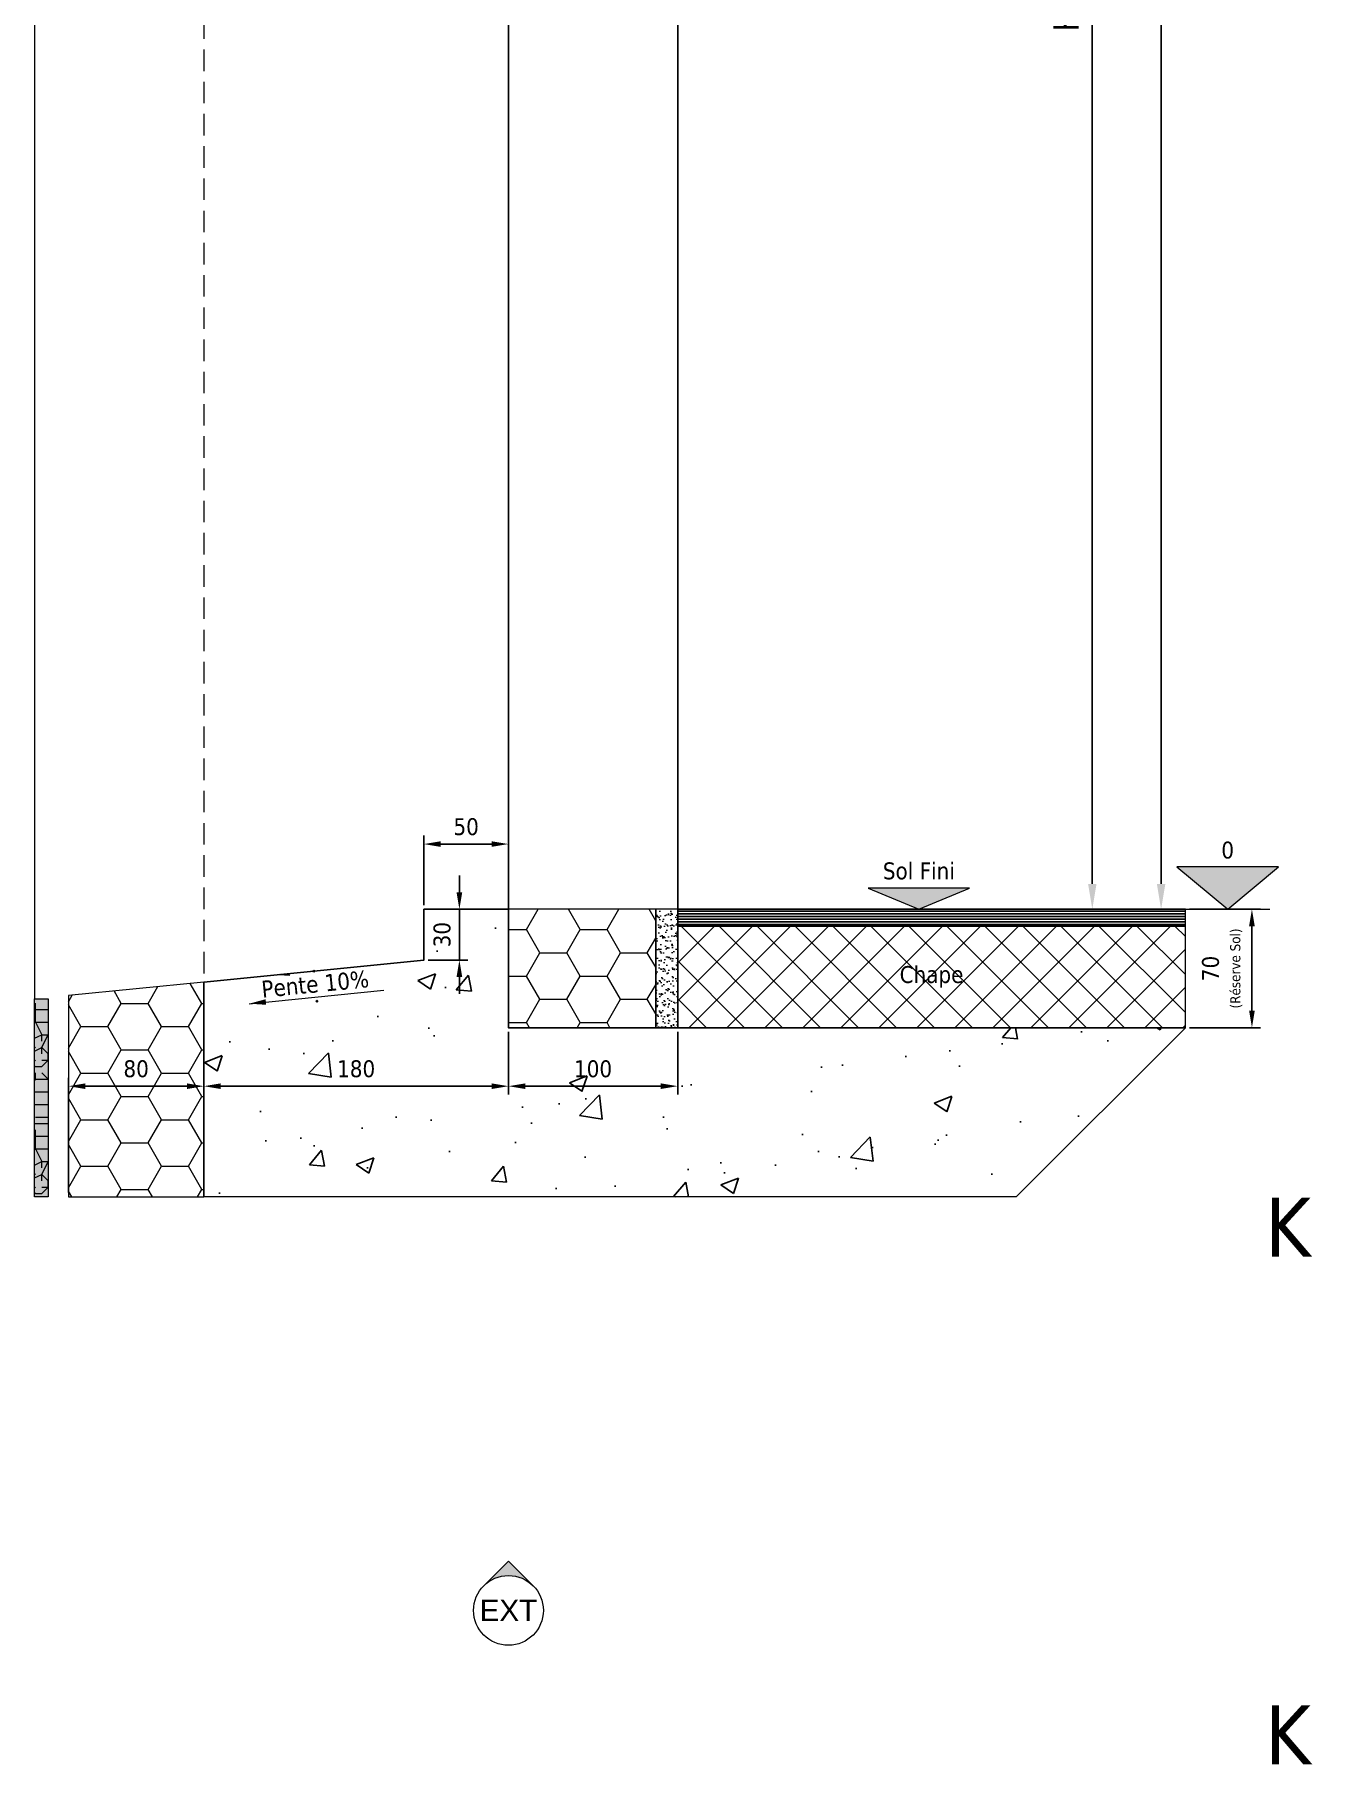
# Model space of a CAD drawing. Header units: millimetres. Extents: x -20000 to 230000, y -17405 to 24510.
# Drawn here: x 104720 to 105475, y 4588 to 5611 of the extents above; entities that cross this region are included whole.
import ezdxf
from ezdxf.enums import TextEntityAlignment as Align

# ---------------------------------------------------------------- set-up
doc = ezdxf.new("R2010")
doc.units = ezdxf.units.MM
doc.header["$PDMODE"] = 35
doc.header["$PDSIZE"] = 0.5
doc.linetypes.add('CACHE', pattern=[9.524999999999999, 6.35, -3.175])
doc.layers.get('0').update_dxf_attribs({"lineweight": 13})
doc.layers.get('Defpoints').update_dxf_attribs({"true_color": 0xc2a584})
for name, color, linetype, lineweight in [('0 - 1 (validé)', 3, 'Continuous', 13), ('1 - BETON', 251, 'Continuous', 25), ('1 - Bois', 44, 'Continuous', 13), ('1 - Béton', 251, 'Continuous', 25), ('1 - Cotation', 32, 'Continuous', 13), ('1 - INTERROMPU', 253, 'CACHE', 13), ('1 - Isolant', 132, 'Continuous', 13), ('1 - Platre', 252, 'Continuous', 13), ('1 - Texte', 7, 'Continuous', 13), ('Texte', 7, 'Continuous', 13)]:
    doc.layers.add(name, color=color, linetype=linetype, lineweight=lineweight)
doc.layers.add('0 - Invisible', color=43, linetype='Continuous', lineweight=0, plot=False)
doc.layers.add('Non visible', color=163, linetype='Continuous', lineweight=25, plot=False)
doc.layers.add('1 - Cache', color=7, linetype='Continuous', lineweight=0, true_color=0xffffff)
doc.styles.get("Standard").update_dxf_attribs({"font": 'ARIALUNI.TTF'})
doc.styles.add('Texte Poralu', font='tahomabd.ttf')
doc.dimstyles.new('100 - 1000', dxfattribs={"dimtxt": 15, "dimasz": 15, "dimexe": 5, "dimexo": 2.5, "dimgap": 8, "dimtad": 1, "dimdec": 1, "dimtxsty": 'Texte Poralu', "dimcen": 10, "dimazin": 0, "dimtfac": 1, "dimtdec": 1, "dimtmove": 0, "dimatfit": 3, "dimfxl": 1, "dimarcsym": 0})
doc.dimstyles.new('30 - 1000', dxfattribs={"dimtxt": 10, "dimasz": 10, "dimexe": 5, "dimexo": 2.5, "dimgap": 5, "dimtad": 1, "dimdec": 1, "dimtxsty": 'Texte Poralu', "dimcen": 5, "dimazin": 0, "dimtfac": 1, "dimtdec": 1, "dimtmove": 0, "dimatfit": 3, "dimfxl": 1, "dimarcsym": 0})

# ---------------------------------------------------------------- blocks, each defined once
blk = doc.blocks.new('Cadre Coupe_Elev')
at = {"color": 7}
blk.add_attdef('REPERE_1', text='', height=300, dxfattribs=at).set_placement((1000, 9000), align=Align.MIDDLE_CENTER)
at = {"layer": '1 - Texte', "color": 7}
for tag, p in [('DEFINITION1', (5000, 1200)), ('DEFINITION2', (5000, 800))]:
    blk.add_attdef(tag, text='', height=250, dxfattribs=at).set_placement(p, align=Align.MIDDLE_CENTER)
at = {"layer": 'Non visible', "style": 'Texte Poralu'}
for p in [(5447.11721373623, 4905.799125232807), (5447.11721373623, 4605.799125232807)]:
    blk.add_attdef('REPERE_2', text='', height=35, dxfattribs=at).set_placement(p, align=Align.MIDDLE_LEFT)
blk = doc.blocks.new('*U1044')
at = {"layer": '1 - Béton'}
h = blk.add_hatch(dxfattribs=at)
h.set_pattern_fill('ANSI31', color=256, scale=0.5, angle=135)
h.set_pattern_definition([(180, (199.9999999999554, -2.273736754431224e-12), (-3.33066907387547e-16, -1.5875), [])])
h.paths.add_polyline_path([(0, 60.00000000000001), (299.9999999999554, 59.99999999999545), (299.9999999999554, 69.99999999999545), (0, 70)])
h = blk.add_hatch(dxfattribs=at)
h.set_pattern_fill('ANSI37', color=256, scale=5)
h.set_pattern_definition([(45, (199.9999999999554, -2.273736754431224e-12), (-11.22532015133644, 11.22532015133644), []), (135, (199.9999999999554, -2.273736754431224e-12), (-11.22532015133644, -11.22532015133644), [])])
h.paths.add_polyline_path([(0, 0), (299.9999999999554, -6.821210263295947e-12), (299.9999999999554, 59.99999999999545), (0, 60)])
h.paths.add_polyline_path([(125.9083277367138, 20.81766286097819), (173.9506380120663, 20.81766286097819), (173.9506380120663, 42.41940899932608), (125.9083277367138, 42.41940899932608)], flags=24)
at = {"layer": '0 - Invisible'}
for points in [[(0, 60.00000000000001), (299.9999999999554, 59.99999999999545), (299.9999999999554, 69.99999999999545), (0, 70), (0, 60.00000000000001)], [(0, 0), (299.9999999999554, -6.821210263295947e-12), (299.9999999999554, 59.99999999999545), (0, 60), (0, 0)]]:
    blk.add_lwpolyline(points, dxfattribs=at)
at = {"layer": '1 - Béton'}
for points in [[(299.9999999999554, 69.99999999999545), (0, 70), (0, 60.00000000000001), (299.9999999999554, 59.99999999999545)], [(299.9999999999554, 59.99999999999545), (0, 60.00000000000001), (0, 0), (299.9999999999554, -6.821210263295947e-12)]]:
    blk.add_lwpolyline(points, dxfattribs=at)
at = {"layer": 'Texte', "insert": (149.9999999999777, 29.99999999999767), "char_height": 10, "attachment_point": 5, "style": 'Texte Poralu'}
blk.add_mtext_dynamic_manual_height_columns('Chape', width=29.38230259003263, gutter_width=50, heights=[0], dxfattribs=at)
blk = doc.blocks.new('*U1160')
at = {"layer": '1 - Isolant'}
h = blk.add_hatch(dxfattribs=at)
h.set_pattern_fill('HONEY', color=256, scale=5)
h.set_pattern_definition([(0, (-58597.14088961115, -19307.49265059335), (23.8125, 13.748153225), [15.875, -31.75]), (120, (-58597.14088961115, -19307.49265059335), (-23.81249994797095, 13.74815331511695), [15.87499999999995, -31.74999999999991]), (59.99999999999999, (-58597.14088961115, -19307.49265059335), (5.202904551637744e-08, 27.49630654011694), [-31.75, 15.875])])
h.paths.add_polyline_path([(6.110691675125083e-12, -70.00000000001847), (87.00000000079466, -70.00000000001847), (87.00000000080308, 0), (0, 0)])
at = {"layer": '1 - Platre'}
h = blk.add_hatch(dxfattribs=at)
h.set_pattern_fill('AR-SAND', color=256, scale=0.1)
h.set_pattern_definition([(37.50000000000001, (-58597.14088961115, -19307.49265059335), (-0.1600031295984046, 4.894132373293424), [0, -3.860800000000001, 0, -4.318000000000001, 0, -4.1275]), (7.499999999999999, (-58597.14088961115, -19307.49265059335), (4.495232831380027, 7.168251005683543), [0, -2.0828, 0, -3.4798, 0, -1.3335]), (327.5, (-58600.26508961114, -19307.49265059335), (7.90992370241458, 0.01437184678545691), [0, -1.27, 0, -4.572, 0, -5.969]), (317.5, (-58600.26508961114, -19307.49265059335), (7.635564524722972, 2.229293232572162), [0, -0.635, 0, -2.9972, 0, -3.429])])
h.paths.add_polyline_path([(100.0000000008019, -70.00000000001847), (100.0000000008031, 0), (87.00000000080308, 0), (87.00000000079466, -70.00000000001847)])
at = {"layer": '0 - Invisible'}
for points in [[(6.110691675125083e-12, -70.00000000001847), (87.00000000079466, -70.00000000001847)], [(87.00000000079466, -70.00000000001847), (100.0000000008019, -70.00000000001847)]]:
    blk.add_lwpolyline(points, dxfattribs=at)
at = {"layer": '1 - Isolant'}
blk.add_lwpolyline([(87.00000000079466, -70.00000000001847), (87.00000000080308, 0), (0, 0), (6.110691675125083e-12, -70.00000000001847)], dxfattribs=at)
at = {"layer": '1 - Platre'}
blk.add_lwpolyline([(100.0000000008019, -70.00000000001847), (100.0000000008031, 0), (87.00000000080308, 0), (87.00000000079466, -70.00000000001847)], dxfattribs=at)
blk = doc.blocks.new('*D1555')
at = {"layer": 'Defpoints', "color": 0, "lineweight": -2, "transparency": 16777216}
for p, q in [((105000.000024556, 5021.232209339347), (105000.000024556, 4984.157499047593)), ((104820.0000245568, 4936.232209339347), (104820.0000245568, 4994.157499047593)), ((104990.000024556, 4989.157499047593), (104830.0000245568, 4989.157499047593))]:
    blk.add_line(p, q, dxfattribs=at)
at = {"layer": 'Defpoints', "color": 0, "transparency": 16777216}
for p in [(105000.000024556, 5023.732209339347), (104820.0000245568, 4989.157499047593), (104820.0000245568, 4933.732209339347)]:
    blk.add_point(p, dxfattribs=at)
for points in [[(104830.0000245568, 4990.82416571426), (104830.0000245568, 4987.490832380926), (104820.0000245568, 4989.157499047593)], [(104990.000024556, 4990.82416571426), (104990.000024556, 4987.490832380926), (105000.000024556, 4989.157499047593)]]:
    blk.add_solid(points, dxfattribs=at)
at = {"layer": 'Defpoints', "color": 0, "transparency": 16777216, "insert": (104910.0000245564, 4999.385840216162), "char_height": 10, "attachment_point": 5, "style": 'Texte Poralu'}
blk.add_mtext('180', dxfattribs=at)
blk = doc.blocks.new('*D1556')
at = {"layer": '1 - Cotation', "color": 0, "lineweight": -2, "transparency": 16777216}
for p, q in [((105000.000024556, 5021.232209339347), (105000.000024556, 4984.157499047593)), ((105100.0000245569, 5021.23220933935), (105100.0000245569, 4984.157499047593)), ((105010.000024556, 4989.157499047593), (105090.0000245569, 4989.157499047593))]:
    blk.add_line(p, q, dxfattribs=at)
at = {"layer": '1 - Cotation', "color": 0, "transparency": 16777216}
for points in [[(105010.000024556, 4990.82416571426), (105010.000024556, 4987.490832380926), (105000.000024556, 4989.157499047593)], [(105090.0000245569, 4990.82416571426), (105090.0000245569, 4987.490832380926), (105100.0000245569, 4989.157499047593)]]:
    blk.add_solid(points, dxfattribs=at)
at = {"layer": 'Defpoints', "color": 0, "transparency": 16777216}
for p in [(105000.000024556, 5023.732209339347), (105100.0000245569, 5023.73220933935), (105100.0000245569, 4989.157499047593)]:
    blk.add_point(p, dxfattribs=at)
at = {"layer": '1 - Cotation', "color": 0, "transparency": 16777216, "insert": (105050.0000245564, 4999.362334507633), "char_height": 10, "attachment_point": 5, "style": 'Texte Poralu'}
blk.add_mtext('100', dxfattribs=at)
blk = doc.blocks.new('*U199')
blk.add_hatch(color=256).paths.add_polyline_path([(25, 0), (55, 25), (-5, 25)])
blk.add_line((0, 0), (50, 0))
blk.add_lwpolyline([(25, 0), (55, 25), (-5, 25), (25, 0)])
at = {"style": 'Texte Poralu'}
blk.add_attdef('HAUTEUR', text='', height=10, dxfattribs=at).set_placement((25, 34.99999999999997), align=Align.MIDDLE_CENTER)
blk = doc.blocks.new('*U200')
blk.add_hatch(color=256).paths.add_polyline_path([(0, 0), (29.99999999999999, 12.5), (-30.00000000000001, 12.5)])
blk.add_lwpolyline([(0, 0), (29.99999999999999, 12.5), (-30.00000000000001, 12.5), (0, 0)])
at = {"layer": 'Texte', "insert": (-7.105427357601002e-15, 17.5), "char_height": 10, "attachment_point": 8, "style": 'Texte Poralu'}
blk.add_mtext('Sol Fini', dxfattribs=at)
blk = doc.blocks.new('*D1557')
at = {"color": 0, "lineweight": -2, "transparency": 16777216}
for p, q in [((105402.5000245568, 5093.732209339346), (105444.3285174325, 5093.732209339346)), ((105439.3285174325, 5033.732209339347), (105439.3285174325, 5083.732209339346)), ((105402.500024556, 5023.732209339347), (105444.3285174325, 5023.732209339347))]:
    blk.add_line(p, q, dxfattribs=at)
at = {"color": 0, "transparency": 16777216}
for points in [[(105437.6618507658, 5083.732209339346), (105440.9951840991, 5083.732209339346), (105439.3285174325, 5093.732209339346)], [(105437.6618507658, 5033.732209339347), (105440.9951840991, 5033.732209339347), (105439.3285174325, 5023.732209339347)]]:
    blk.add_solid(points, dxfattribs=at)
at = {"layer": 'Defpoints', "color": 0, "transparency": 16777216}
for p in [(105400.0000245568, 5093.732209339346), (105439.3285174325, 5093.732209339346), (105400.000024556, 5023.732209339347)]:
    blk.add_point(p, dxfattribs=at)
at = {"color": 0, "transparency": 16777216, "insert": (105421.6875951132, 5058.732209339364), "char_height": 10, "attachment_point": 5, "rotation": 90, "style": 'Texte Poralu'}
blk.add_mtext('70 \\P{\\H0.6x;(Réserve Sol)}', dxfattribs=at)
blk = doc.blocks.new('*D1558')
at = {"layer": 'Defpoints', "color": 0, "lineweight": -2, "transparency": 16777216}
for p, q in [((104740.0000245568, 4926.23220933935), (104740.0000245568, 4994.157499047589)), ((104820.0000245568, 4936.232209339347), (104820.0000245568, 4994.157499047589)), ((104810.0000245568, 4989.157499047589), (104750.0000245568, 4989.157499047589))]:
    blk.add_line(p, q, dxfattribs=at)
at = {"layer": 'Defpoints', "color": 0, "transparency": 16777216}
for p in [(104740.0000245568, 4989.157499047589), (104820.0000245568, 4933.732209339347), (104740.0000245568, 4923.73220933935)]:
    blk.add_point(p, dxfattribs=at)
for points in [[(104750.0000245568, 4990.824165714256), (104750.0000245568, 4987.490832380922), (104740.0000245568, 4989.157499047589)], [(104810.0000245568, 4990.824165714256), (104810.0000245568, 4987.490832380922), (104820.0000245568, 4989.157499047589)]]:
    blk.add_solid(points, dxfattribs=at)
at = {"layer": 'Defpoints', "color": 0, "transparency": 16777216, "insert": (104780.0000245568, 4999.385840216159), "char_height": 10, "attachment_point": 5, "style": 'Texte Poralu'}
blk.add_mtext('80', dxfattribs=at)
blk = doc.blocks.new('*D1550')
at = {"layer": '1 - Cotation', "color": 0, "lineweight": -2, "transparency": 16777216}
for p, q in [((105002.5000245569, 6144.331641222817), (105350.0000245567, 6144.331641222817)), ((105345.0000245567, 6129.331641222817), (105345.0000245567, 5108.732209339352)), ((105102.5000245569, 5093.732209339352), (105350.0000245567, 5093.732209339352))]:
    blk.add_line(p, q, dxfattribs=at)
at = {"layer": '1 - Cotation', "color": 0, "transparency": 16777216}
for points in [[(105342.5000245567, 6129.331641222817), (105347.5000245567, 6129.331641222817), (105345.0000245567, 6144.331641222817)], [(105342.5000245567, 5108.732209339352), (105347.5000245567, 5108.732209339352), (105345.0000245567, 5093.732209339352)]]:
    blk.add_solid(points, dxfattribs=at)
at = {"layer": 'Defpoints', "color": 0, "transparency": 16777216}
for p in [(105000.0000245569, 6144.331641222817), (105100.0000245569, 5093.732209339352), (105345.0000245567, 5093.732209339352)]:
    blk.add_point(p, dxfattribs=at)
at = {"layer": '1 - Cotation', "color": 0, "transparency": 16777216, "insert": (105329.5000245567, 5619.031925281101), "char_height": 15, "attachment_point": 5, "rotation": 90, "style": 'Texte Poralu'}
blk.add_mtext('H', dxfattribs=at)
blk = doc.blocks.new('*D1551')
at = {"layer": '1 - Cotation', "color": 0, "lineweight": -2, "transparency": 16777216}
for p, q in [((105397.500024557, 6494.331641222834), (105380.667248154, 6494.331641222834)), ((105385.667248154, 6479.331641222834), (105385.667248154, 5108.73220933936)), ((105397.5000245568, 5093.73220933936), (105380.667248154, 5093.73220933936))]:
    blk.add_line(p, q, dxfattribs=at)
at = {"layer": '1 - Cotation', "color": 0, "transparency": 16777216}
for points in [[(105383.167248154, 6479.331641222834), (105388.167248154, 6479.331641222834), (105385.667248154, 6494.331641222834)], [(105383.167248154, 5108.73220933936), (105388.167248154, 5108.73220933936), (105385.667248154, 5093.73220933936)]]:
    blk.add_solid(points, dxfattribs=at)
at = {"layer": 'Defpoints', "color": 0, "transparency": 16777216}
for p in [(105400.000024557, 6494.331641222834), (105385.667248154, 5093.73220933936), (105400.0000245568, 5093.73220933936)]:
    blk.add_point(p, dxfattribs=at)
at = {"layer": '1 - Cotation', "color": 0, "transparency": 16777216, "insert": (105369.8952535267, 5794.031925281114), "char_height": 15, "attachment_point": 5, "rotation": 90, "style": 'Texte Poralu'}
blk.add_mtext('HSP', dxfattribs=at)
blk = doc.blocks.new('*U189')
h = blk.add_hatch(color=256)
edge = h.paths.add_edge_path()
edge.add_line((-2.072522045462071e-13, 29.16815472393788), (-14.58407736196905, 14.58407736197051))
edge.add_arc((1.103117597267565e-11, -1.326938559031979e-11), 20.62500000001327, 90.00000000003098, 134.9999999999927, ccw=False)
edge.add_arc((-8.900435943814897e-12, -8.125056183416809e-12), 20.62500000000813, 45.00000000000222, 89.99999999997573, ccw=False)
edge.add_line((14.58407736196884, 14.58407736197071), (-2.060573933704291e-13, 29.16815472393788))
for p, q in [((0.00170546913411465, 29.16815472393787), (-14.58407736197124, 14.58407736196831)), ((14.58407736196884, 14.58407736197071), (0.00170546913411465, 29.16815472393787))]:
    blk.add_line(p, q)
blk.add_circle((0, 0), 20.625)
at = {"insert": (0, 0), "char_height": 12.5, "attachment_point": 5}
blk.add_mtext('EXT', dxfattribs=at)
blk = doc.blocks.new('*U1161')
at = {"layer": '1 - Bois'}
h = blk.add_hatch(dxfattribs=at)
h.set_pattern_fill('352', color=256, scale=75, style=0, pattern_type=2)
h.set_pattern_definition([(0, (118.2500000000941, -17), (75, 75), [22.5, -52.5]), (0, (118.2500000000941, -13.25), (75, 75), [22.5, -52.5]), (0, (122.0000000000941, -5.75), (75, 75), [15, -60]), (0, (125.7500000000941, 1.75), (75, 75), [11.25, -63.75]), (0, (125.7500000000941, 9.25), (75, 75), [7.5, -67.5]), (0, (107.0000000000941, 16.75), (75, 75), [3.75, -18.75, 3.75, -48.75]), (0, (118.2500000000941, 20.5), (75, 75), [3.75, -30, 11.25, -30]), (0, (133.2500000000941, 24.25), (75, 75), [3.75, -3.75, 3.75, -63.75]), (0, (129.5000000000941, 28), (75, 75), [3.75, -71.25]), (0, (125.7500000000941, 35.5), (75, 75), [11.25, -63.75]), (0, (125.7500000000941, 43), (75, 75), [15, -60]), (0, (122.0000000000941, 50.5), (75, 75), [18.75, -22.5, 3.75, -30]), (90, (92.00000000009408, 5.5), (-74.99999999999999, 75), [3.75, -7.5, 18.75, -45]), (90, (95.75000000009408, 13), (-74.99999999999999, 75), [3.75, -3.75, 11.25, -56.25]), (90, (99.50000000009408, 43), (-74.99999999999999, 75), [7.5, -67.5]), (90, (103.2500000000941, 13), (-74.99999999999999, 75), [15, -22.5, 3.75, -33.75]), (90, (107.0000000000941, 54.25), (-74.99999999999999, 75), [3.75, -71.25]), (90, (110.7500000000941, 16.75), (-74.99999999999999, 75), [11.25, -63.75]), (90, (118.2500000000941, 20.5), (-74.99999999999999, 75), [7.5, -67.5]), (90, (125.7500000000941, 20.5), (-74.99999999999999, 75), [3.75, -11.25, 11.25, -48.75]), (90, (129.5000000000941, 24.25), (-74.99999999999999, 75), [3.75, -71.25]), (90, (133.2500000000941, 9.25), (-74.99999999999999, 75), [10.5, -64.5]), (90, (137.0000000000941, -5.75), (-74.99999999999999, 75), [7.5, -67.5]), (90, (144.5000000000941, 24.25), (-74.99999999999999, 75), [3.75, -71.25]), (90, (152.0000000000941, 20.5), (-74.99999999999999, 75), [11.25, -63.75]), (90, (159.5000000000941, 20.5), (-74.99999999999999, 75), [11.25, -63.75]), (45, (148.2500000000941, -9.5), (8.326672684688674e-15, 75.00000000142686), [5.30325, -5.30325, 5.30325, -90.15626715]), (45, (133.2500000000941, 9.25), (8.326672684688674e-15, 75.00000000142686), [10.6065, -95.45951715]), (45, (103.2500000000941, 46.75), (8.326672684688674e-15, 75.00000000142686), [10.6065, -95.45951715]), (45, (118.2500000000941, 28), (8.326672684688674e-15, 75.00000000142686), [10.6065, -95.45951715]), (45, (122.0000000000941, 13), (8.326672684688674e-15, 75.00000000142686), [10.6065, -95.45951715]), (45, (144.5000000000941, -2), (8.326672684688674e-15, 75.00000000142686), [10.6065, -95.45951715]), (45, (137.0000000000941, 1.75), (8.326672684688674e-15, 75.00000000142686), [15.9099, -90.15611715]), (45, (114.5000000000941, 35.5), (8.326672684688674e-15, 75.00000000142686), [5.30325, -100.76276715]), (45, (110.7500000000941, 43), (8.326672684688674e-15, 75.00000000142686), [5.30325, -100.76276715]), (45, (140.7500000000941, 43), (8.326672684688674e-15, 75.00000000142686), [5.30325, -100.76276715]), (45, (110.7500000000941, 5.5), (8.326672684688674e-15, 75.00000000142686), [5.30325, -100.76276715]), (45, (152.0000000000941, 31.75), (8.326672684688674e-15, 75.00000000142686), [5.30325, -100.76276715]), (45, (125.7500000000941, 24.25), (8.326672684688674e-15, 75.00000000142686), [5.30325, -100.76276715]), (45, (133.2500000000941, 31.75), (8.326672684688674e-15, 75.00000000142686), [5.30325, -100.76276715]), (135, (129.5000000000941, 16.75), (-75.00000000142686, 8.326672684688674e-15), [5.30325, -5.30325, 15.9099, -79.54961714999999]), (135, (140.7500000000941, 16.75), (-75.00000000142686, 8.326672684688674e-15), [5.30325, -100.76276715]), (135, (140.7500000000941, -9.5), (-75.00000000142686, 8.326672684688674e-15), [5.30325, -100.76276715]), (135, (125.7500000000941, 9.25), (-75.00000000142686, 8.326672684688674e-15), [5.30325, -100.76276715]), (135, (137.0000000000941, 24.25), (-75.00000000142686, 8.326672684688674e-15), [5.30325, -100.76276715]), (135, (118.2500000000941, 5.5), (-75.00000000142686, 8.326672684688674e-15), [5.30325, -100.76276715]), (135, (148.2500000000941, 5.5), (-75.00000000142686, 8.326672684688674e-15), [5.30325, -100.76276715]), (135, (95.75000000009408, -17), (-75.00000000142686, 8.326672684688674e-15), [5.30325, -100.76276715]), (135, (99.50000000009408, -13.25), (-75.00000000142686, 8.326672684688674e-15), [10.6065, -95.45951715]), (135, (103.2500000000941, -9.5), (-75.00000000142686, 8.326672684688674e-15), [10.6065, -95.45951715]), (135, (110.7500000000941, -9.5), (-75.00000000142686, 8.326672684688674e-15), [10.6065, -95.45951715]), (135, (114.5000000000941, -2), (-75.00000000142686, 8.326672684688674e-15), [10.6065, -95.45951715]), (135, (144.5000000000941, 28), (-75.00000000142686, 8.326672684688674e-15), [10.6065, -95.45951715]), (135, (159.5000000000941, -9.5), (-75.00000000142686, 8.326672684688674e-15), [10.6065, -95.45951715]), (135, (163.2500000000941, 50.5), (-75.00000000142686, 8.326672684688674e-15), [10.6065, -95.45951715]), (135, (163.2500000000941, 43), (-75.00000000142686, 8.326672684688674e-15), [10.6065, -95.45951715]), (135, (155.7500000000941, 39.25), (-75.00000000142686, 8.326672684688674e-15), [10.6065, -95.45951715]), (135, (103.2500000000941, 39.25), (-75.00000000142686, 8.326672684688674e-15), [15.9099, -90.15611715]), (135, (152.0000000000941, 31.75), (-75.00000000142686, 8.326672684688674e-15), [15.9099, -90.15611715]), (26.56505119999999, (110.7500000000941, 54.25), (75.00000000000706, 3.000483611570459e-08), [8.385, -159.320098275]), (26.56505119999999, (110.7500000000941, 16.75), (75.00000000000706, 3.000483611570459e-08), [8.385, -159.320098275]), (26.56505119999999, (118.2500000000941, 39.25), (75.00000000000706, 3.000483611570459e-08), [8.385, -159.320098275]), (26.56505119999999, (140.7500000000941, -13.25), (75.00000000000706, 3.000483611570459e-08), [8.385, -159.320098275]), (26.56505119999999, (137.0000000000941, -5.75), (75.00000000000706, 3.000483611570459e-08), [8.385, -159.320098275]), (26.56505119999999, (114.5000000000941, 9.25), (75.00000000000706, 3.000483611570459e-08), [8.385, -159.320098275]), (26.56505119999999, (114.5000000000941, 46.75), (75.00000000000706, 3.000483611570459e-08), [8.385, -159.320098275]), (26.56505119999999, (137.0000000000941, 24.25), (75.00000000000706, 3.000483611570459e-08), [16.77, -150.935098275]), (63.43494882, (137.0000000000941, 35.5), (3.824898731075166e-09, 75.00000000000705), [8.384999999999977, -159.3200982749996]), (63.43494882, (148.2500000000941, 13), (3.824898731075166e-09, 75.00000000000705), [8.384999999999977, -159.3200982749996]), (63.43494882, (110.7500000000941, 28), (3.824898731075166e-09, 75.00000000000705), [8.384999999999977, -159.3200982749996]), (63.43494882, (95.75000000009408, 31.75), (3.824898731075166e-09, 75.00000000000705), [8.384999999999977, -159.3200982749996]), (63.43494882, (140.7500000000941, 16.75), (3.824898731075166e-09, 75.00000000000705), [8.384999999999977, -159.3200982749996]), (63.43494882, (133.2500000000941, 16.75), (3.824898731075166e-09, 75.00000000000705), [8.384999999999977, -159.3200982749996]), (63.43494882, (103.2500000000941, 28), (3.824898731075166e-09, 75.00000000000705), [16.76999999999995, -150.9350982749996]), (63.43494882, (159.5000000000941, 1.75), (3.824898731075166e-09, 75.00000000000705), [16.76999999999995, -150.9350982749996]), (63.43494882, (152.0000000000941, 5.5), (3.824898731075166e-09, 75.00000000000705), [16.76999999999995, -150.9350982749996]), (116.5650512, (92.00000000009408, -5.75), (-3.000486109572265e-08, 75.00000000000705), [8.384999999999977, -159.3200982749996]), (116.5650512, (92.00000000009408, 35.5), (-3.000486109572265e-08, 75.00000000000705), [8.384999999999977, -159.3200982749996]), (116.5650512, (107.0000000000941, -17), (-3.000486109572265e-08, 75.00000000000705), [8.384999999999977, -159.3200982749996]), (116.5650512, (99.50000000009408, 50.5), (-3.000486109572265e-08, 75.00000000000705), [8.384999999999977, -159.3200982749996]), (116.5650512, (107.0000000000941, 5.5), (-3.000486109572265e-08, 75.00000000000705), [8.384999999999977, -159.3200982749996]), (116.5650512, (122.0000000000941, 13), (-3.000486109572265e-08, 75.00000000000705), [8.384999999999977, -159.3200982749996]), (116.5650512, (129.5000000000941, 28), (-3.000486109572265e-08, 75.00000000000705), [8.384999999999977, -159.3200982749996]), (116.5650512, (95.75000000009408, -2), (2.408598827469133e-05, 75.00001205800363), [8.384999999999977, -159.3200982749996]), (116.5650512, (114.5000000000941, 9.25), (-3.000486109572265e-08, 75.00000000000705), [8.384999999999977, -159.3200982749996]), (116.5650512, (137.0000000000941, 1.75), (-3.000486109572265e-08, 75.00000000000705), [8.384999999999977, -159.3200982749996]), (116.5650512, (144.5000000000941, 9.25), (-3.000486109572265e-08, 75.00000000000705), [8.384999999999977, -159.3200982749996]), (116.5650512, (159.5000000000941, 31.75), (-3.000486109572265e-08, 75.00000000000705), [8.384999999999977, -159.3200982749996]), (116.5650512, (103.2500000000941, 54.25), (-3.000486109572265e-08, 75.00000000000705), [8.384999999999977, -159.3200982749996]), (116.5650512, (92.00000000009408, 50.5), (-3.000486109572265e-08, 75.00000000000705), [16.76999999999995, -150.9350982749996]), (116.5650512, (103.2500000000941, -2), (-3.000486109572265e-08, 75.00000000000705), [16.76999999999995, -150.9350982749996]), (153.43494882, (92.00000000009408, -13.25), (-75.00000000000705, 3.82492371109322e-09), [8.385, -159.320098275]), (153.43494882, (155.7500000000941, -17), (-75.00000000000705, 3.82492371109322e-09), [8.385, -159.320098275]), (153.43494882, (152.0000000000941, 20.5), (-75.00000000000705, 3.82492371109322e-09), [8.385, -159.320098275]), (153.43494882, (122.0000000000941, -5.75), (-75.00000000000705, 3.82492371109322e-09), [8.385, -159.320098275]), (153.43494882, (118.2500000000941, -13.25), (-75.00000000000705, 3.82492371109322e-09), [8.385, -159.320098275]), (153.43494882, (125.7500000000941, 1.75), (-75.00000000000705, 3.82492371109322e-09), [8.385, -159.320098275]), (153.43494882, (148.2500000000941, 46.75), (-75.00000000000705, 3.82492371109322e-09), [8.385, -159.320098275]), (153.43494882, (155.7500000000941, 50.5), (-75.00000000000705, 3.82492371109322e-09), [16.77, -150.935098275])])
h.paths.add_polyline_path([(0, 0), (117.0000000000941, 0), (117.0000000000941, 8), (0, 8)])
at = {"layer": '1 - Cache'}
h = blk.add_hatch(color=256, dxfattribs=at)
h.dxf.hatch_style = 2
h.paths.add_polyline_path([(0, 0), (117.0000000000941, 0), (117.0000000000941, 8), (0, 8)])
at = {"layer": '1 - Bois'}
blk.add_lwpolyline([(0, 0), (117.0000000000941, 0), (117.0000000000941, 8), (0, 8)], close=True, dxfattribs=at)
blk = doc.blocks.new('*U1159')
at = {"layer": '1 - Isolant'}
h = blk.add_hatch(dxfattribs=at)
h.set_pattern_fill('HONEY', color=256, scale=5, style=0)
h.set_pattern_definition([(0, (20.00000000000004, 74.99999999991633), (23.8125, 13.748153225), [15.875, -31.75]), (120, (20.00000000000004, 74.99999999991633), (-23.81249994797095, 13.74815331511695), [15.87499999999991, -31.74999999999983]), (59.99999999999999, (20.00000000000004, 74.99999999991633), (5.202904551637744e-08, 27.49630654011694), [-31.75, 15.875])])
h.paths.add_polyline_path([(-2.332952152377245e-14, -127.0000000000837), (0, 0), (-79.99999999999994, -7.999999999999996), (-79.99999999999993, -127.0000000000837)])
at = {"layer": '0 - Invisible'}
blk.add_lwpolyline([(-79.99999999999993, -127.0000000000837), (-2.332952152377245e-14, -127.0000000000837)], dxfattribs=at)
at = {"layer": '1 - Isolant'}
blk.add_lwpolyline([(-2.332952152377245e-14, -127.0000000000837), (0, 0), (-79.99999999999994, -7.999999999999996), (-79.99999999999993, -127.0000000000837)], dxfattribs=at)
blk = doc.blocks.new('*D1567')
at = {"layer": '1 - Cotation', "color": 0, "lineweight": -2, "transparency": 16777216}
for p, q in [((104950.0000245561, 5096.232209339352), (104950.0000245561, 5137.270608074562)), ((105000.0000245561, 5096.232209339352), (105000.0000245561, 5137.270608074562)), ((104990.0000245561, 5132.270608074562), (104960.0000245561, 5132.270608074562))]:
    blk.add_line(p, q, dxfattribs=at)
at = {"layer": '1 - Cotation', "color": 0, "transparency": 16777216}
for points in [[(104960.0000245561, 5133.937274741229), (104960.0000245561, 5130.603941407895), (104950.0000245561, 5132.270608074562)], [(104990.0000245561, 5133.937274741229), (104990.0000245561, 5130.603941407895), (105000.0000245561, 5132.270608074562)]]:
    blk.add_solid(points, dxfattribs=at)
at = {"layer": 'Defpoints', "color": 0, "transparency": 16777216}
for p in [(104950.0000245561, 5132.270608074562), (104950.0000245561, 5093.732209339352), (105000.0000245561, 5093.732209339352)]:
    blk.add_point(p, dxfattribs=at)
at = {"layer": '1 - Cotation', "color": 0, "transparency": 16777216, "insert": (104975.0000245561, 5142.475443534602), "char_height": 10, "attachment_point": 5, "style": 'Texte Poralu'}
blk.add_mtext('50', dxfattribs=at)
blk = doc.blocks.new('*D1568')
at = {"layer": '1 - Cotation', "color": 0, "lineweight": -2, "transparency": 16777216}
for p, q in [((104971.0125322982, 5103.732209339352), (104971.0125322982, 5113.732209339352)), ((104952.5000245561, 5093.732209339352), (104976.0125322982, 5093.732209339352)), ((104971.0125322982, 5093.732209339352), (104971.0125322982, 5063.732209339352)), ((104952.5000245561, 5063.732209339352), (104976.0125322982, 5063.732209339352)), ((104971.0125322982, 5053.732209339352), (104971.0125322982, 5043.732209339352))]:
    blk.add_line(p, q, dxfattribs=at)
at = {"layer": '1 - Cotation', "color": 0, "transparency": 16777216}
for points in [[(104969.3458656316, 5103.732209339352), (104972.6791989649, 5103.732209339352), (104971.0125322982, 5093.732209339352)], [(104969.3458656316, 5053.732209339352), (104972.6791989649, 5053.732209339352), (104971.0125322982, 5063.732209339352)]]:
    blk.add_solid(points, dxfattribs=at)
at = {"layer": 'Defpoints', "color": 0, "transparency": 16777216}
for p in [(104950.0000245561, 5093.732209339352), (104950.0000245561, 5063.732209339352), (104971.0125322982, 5063.732209339352)]:
    blk.add_point(p, dxfattribs=at)
at = {"layer": '1 - Cotation', "color": 0, "transparency": 16777216, "insert": (104960.8043388799, 5078.73220933937), "char_height": 10, "attachment_point": 5, "rotation": 90, "style": 'Texte Poralu'}
blk.add_mtext('30', dxfattribs=at)
blk = doc.blocks.new('*U614')
at = {"layer": '0 - Invisible'}
for p in [(0, 0), (1.782078862990602, -17.82078862990238)]:
    blk.add_point(p, dxfattribs=at)
at = {"layer": 'Texte', "insert": (1.284560267886263, -12.84560267885354), "char_height": 10, "attachment_point": 8, "rotation": 5.710593137499643, "style": 'Texte Poralu'}
blk.add_mtext('Pente 10%', dxfattribs=at)
at = {"layer": 'Texte'}
blk.add_leader([(-38.26816804295959, -19.31334441521903), (41.33480717384009, -11.3530468935387)], dimstyle='30 - 1000', override={"dimgap": 2, "dimtad": 0}, dxfattribs=at)
blk = doc.blocks.new('*U1158')
at = {"layer": '1 - BETON'}
h = blk.add_hatch(dxfattribs=at)
h.set_pattern_fill('CONCRETE', color=256, scale=15, style=0, pattern_type=2)
h.set_pattern_definition([(49.99999999999999, (110.0000000008331, 233.0000000000854), (107.589027390113, -9.412820247389266), [11.25, -123.75]), (355, (110.0000000008331, 233.0000000000854), (-20.81270004195, 112.8288200550018), [9, -99]), (100.4514, (118.9657520008331, 232.2155990000854), (86.77640725710323, 103.415931309143), [9.5610285, -105.1713168]), (46.18420000000002, (110.0000000008331, 263.0000000000854), (160.0861572938467, -24.82785214935271), [16.87499999999967, -185.6249999999973]), (96.6356, (123.3405117508331, 260.9310039500854), (140.1994058323055, 146.1176806350663), [14.3415432, -157.75695]), (351.1842, (110.0000000008331, 263.0000000000854), (140.1992917700441, 146.1177901387987), [13.5, -148.5]), (21, (125.0000000008331, 255.5000000000854), (89.53605781776925, -60.39283359980082), [11.25, -123.75]), (326.0000000000001, (125.0000000008331, 255.5000000000854), (36.49729978823726, 108.772506757028), [9, -99]), (71.4514, (132.4613349508331, 250.4672591000854), (126.0333942872235, 48.37957450649286), [9.5610285, -105.1713168]), (37.50000000000001, (110.0000000008331, 233.0000000000854), (1.8239782975936, 49.93407807469672), [0, -97.8, 0, -100.5, 0, -99.375]), (7.499999999999999, (110.0000000008331, 233.0000000000854), (39.46043061632229, 59.16175678235403), [0, -57.3, 0, -95.55, 0, -37.875]), (327.5, (76.5500000008331, 233.0000000000854), (80.07336542586135, -3.383230760156963), [0, -37.5, 0, -117, 0, -155.25]), (317.5, (61.55000000083309, 233.0000000000854), (87.47792540135794, 15.01574734984766), [0, -48.75, 0, -77.69999999999999, 0, -110.25])])
h.paths.add_polyline_path([(-143.1519566087397, -56.47670254198381), (-153.2681680425412, -55.8133444151772), (-143.483635672143, -53.15991190795052)], flags=8)
edge = h.paths.add_edge_path(flags=0)
edge.add_line((-143.3177961404413, -54.81830722496716), (-73.66519282574154, -47.85304689349687))
h.paths.add_polyline_path([(-154.6117021398676, -58.5934676324843), (-72.09846032577867, -50.34214345107541), (-74.24791440389178, -28.84760266994424), (-156.7611562179807, -37.09892685135313)], flags=24)
h.paths.add_polyline_path([(400, -70.00000000000193), (300.0000000000036, -169.9999999999983), (-179.9999999991669, -170.0000000000019), (-179.9999999991633, -42.99999999991633), (-50, -30), (-50, 0), (0, 0), (0, -70.00000000000193)])
at = {"layer": '0 - Invisible'}
blk.add_lwpolyline([(400, -70.00000000000193), (300.0000000000036, -169.9999999999983), (-179.9999999991669, -170.0000000000019)], dxfattribs=at)
at = {"layer": '1 - BETON'}
blk.add_lwpolyline([(400, -70.00000000000193), (0, -70.00000000000193), (0, 0), (-50, 0), (-50, -30), (-179.9999999991633, -42.99999999991633), (-179.9999999991669, -170.0000000000019)], dxfattribs=at)
blk.add_blockref('*U614', (-114.9999999995816, -36.49999999995816))

msp = doc.modelspace()

# ---------------------------------------------------------------- linework, layer by layer
at = {"layer": '1 - BETON', "ltscale": 2}
msp.add_line((105100.0000245569, 5093.732209339352), (105100.0000245569, 6334.331641222817), dxfattribs=at)
msp.add_lwpolyline([(105000.0000245569, 6154.331641222817), (105000.0000245561, 5093.732209339352), (105000.0000245561, 5093.732209339352)], dxfattribs=at)
at = {"layer": '1 - Bois'}
msp.add_line((104720.0000245569, 6144.331641222817), (104720.0000245569, 5040.73220933944), dxfattribs=at)
at = {"layer": '1 - INTERROMPU', "ltscale": 2}
msp.add_line((104820.0000245569, 6154.331641222817), (104820.0000245569, 5050.732209339436), dxfattribs=at)

# ---------------------------------------------------------------- block references
for name, p in [('*U1158', (105000.0000245561, 5093.732209339352)), ('*U1160', (105000.0000245561, 5093.732209339352)), ('*U1044', (105100.0000245569, 5023.73220933935)), ('*U1159', (104820.0000245569, 5050.732209339434)), ('*U189', (105000.0016774452, 4679.328465829612))]:
    msp.add_blockref(name, p)
at = {"xscale": -1, "rotation": 270}
msp.add_blockref('*U1161', (104720.0000245569, 4923.732209339347), dxfattribs=at)
at = {"layer": '0 - 1 (validé)'}
ref = msp.add_blockref('Cadre Coupe_Elev', (100000, 0), dxfattribs=at)
ref.add_attrib('REPERE_2', 'K', dxfattribs={"layer": 'Non visible', "height": 35, "style": 'Texte Poralu'}).set_placement((105447.1172137362, 4905.799125232807), align=Align.MIDDLE_LEFT)
ref.add_attrib('REPERE_2', 'K', dxfattribs={"layer": 'Non visible', "height": 35, "style": 'Texte Poralu'}).set_placement((105447.1172137362, 4605.799125232807), align=Align.MIDDLE_LEFT)
at = {"layer": 'Texte'}
msp.add_blockref('*U199', (105400.0000245568, 5093.732209339346), dxfattribs=at).add_auto_attribs({'HAUTEUR': '0'})
msp.add_blockref('*U200', (105242.5000245568, 5093.732209339362), dxfattribs=at)

# ---------------------------------------------------------------- dimensions: what is measured, and where the dimension line sits
dim = msp.add_linear_dim(base=(105439.3285174325, 5093.732209339346), p1=(105400.000024556, 5023.732209339347), p2=(105400.0000245568, 5093.732209339346), angle=90, text='<> \\P{\\H0.6x;(Réserve Sol)}', dimstyle='30 - 1000')
dim.commit()
dim.dimension.update_dxf_attribs({"geometry": '*D1557', "text_midpoint": (105421.6875951132, 5058.732209339364)})
at = {"layer": '1 - Cotation'}
for base, p1, p2, text, picture, middle in [((105385.667248154, 5093.73220933936), (105400.000024557, 6494.331641222834), (105400.0000245568, 5093.73220933936), 'HSP', '*D1551', (105369.8952535267, 5794.031925281114)), ((105345.0000245567, 5093.732209339352), (105000.0000245569, 6144.331641222817), (105100.0000245569, 5093.732209339352), 'H', '*D1550', (105329.5000245567, 5619.031925281101))]:
    dim = msp.add_linear_dim(base=base, p1=p1, p2=p2, angle=90, text=text, dimstyle='100 - 1000', dxfattribs=at)
    dim.commit()
    dim.dimension.update_dxf_attribs({"geometry": picture, "text_midpoint": middle})
for base, p1, p2, picture, middle in [((104950.0000245561, 5132.270608074562), (105000.0000245561, 5093.732209339352), (104950.0000245561, 5093.732209339352), '*D1567', (104975.0000245561, 5142.475443534602)), ((105100.0000245569, 4989.157499047593), (105000.000024556, 5023.732209339347), (105100.0000245569, 5023.73220933935), '*D1556', (105050.0000245564, 4999.362334507633))]:
    dim = msp.add_linear_dim(base=base, p1=p1, p2=p2, dimstyle='30 - 1000', dxfattribs=at)
    dim.commit()
    dim.dimension.update_dxf_attribs({"geometry": picture, "text_midpoint": middle})
dim = msp.add_linear_dim(base=(104971.0125322982, 5063.732209339352), p1=(104950.0000245561, 5093.732209339352), p2=(104950.0000245561, 5063.732209339352), angle=90, dimstyle='30 - 1000', dxfattribs=at)
dim.commit()
dim.dimension.update_dxf_attribs({"geometry": '*D1568', "text_midpoint": (104960.8043388799, 5078.73220933937)})
at = {"layer": 'Defpoints'}
for base, p1, p2, picture, middle in [((104820.0000245568, 4989.157499047593), (105000.000024556, 5023.732209339347), (104820.0000245568, 4933.732209339347), '*D1555', (104910.0000245564, 4999.385840216162)), ((104740.0000245568, 4989.157499047589), (104820.0000245568, 4933.732209339347), (104740.0000245568, 4923.73220933935), '*D1558', (104780.0000245568, 4999.385840216159))]:
    dim = msp.add_linear_dim(base=base, p1=p1, p2=p2, dimstyle='30 - 1000', dxfattribs=at)
    dim.commit()
    dim.dimension.update_dxf_attribs({"geometry": picture, "text_midpoint": middle})

doc.saveas('drawing.dxf')
